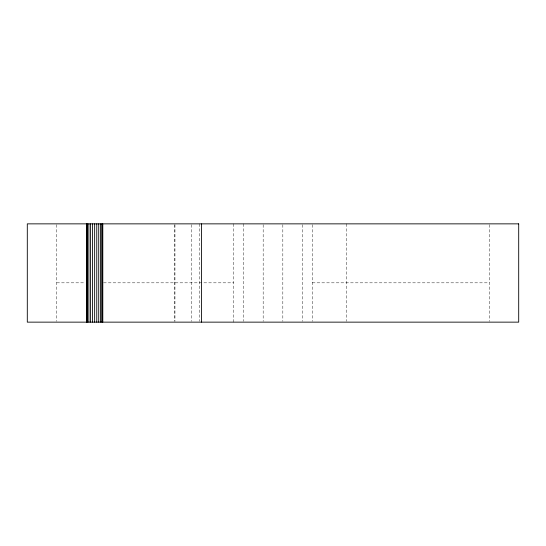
<?xml version="1.0" encoding="UTF-8"?>
<svg xmlns="http://www.w3.org/2000/svg" width="546" height="546" viewBox="0 0 546 546"><rect width="100%" height="100%" fill="white"/><g stroke="black" fill="none" stroke-linecap="round" stroke-linejoin="round"><path stroke-width="0.41" stroke-dasharray="2.73 2.05" d="M56.784 282.828L85.401 282.828M103.549 282.828L233.688 282.828M312.312 282.828L489.216 282.828M489.216 224.699L489.216 321.301M346.71 223.86L346.71 321.294M312.312 224.699L312.312 321.301M302.484 224.706L302.484 321.294M282.828 224.706L282.828 321.294M263.172 224.706L263.172 321.294M243.516 223.86L243.516 321.294M233.688 223.86L233.688 322.14M199.29 223.86L199.29 321.294M191.728 224.699L191.728 321.301M174.966 224.699L174.966 321.301M174.72 224.706L174.72 321.294M56.784 224.699L56.784 321.301"/><path stroke-width="0.82" d="M201.447 223.86L201.447 322.14M102.798 223.86L102.798 322.14M102.518 223.86L102.518 322.14M101.706 223.86L101.706 322.14M100.409 223.86L100.409 322.14M98.724 223.86L98.724 322.14M96.758 223.86L96.758 322.14M94.649 223.86L94.649 322.14M92.54 223.86L92.54 322.14M90.575 223.86L90.575 322.14M88.889 223.86L88.889 322.14M87.592 223.86L87.592 322.14M86.78 223.86L86.78 322.14M86.5 223.86L86.5 322.14M518.7 223.86L27.3 223.86L27.3 322.14L518.7 322.14L518.7 223.86"/></g></svg>
